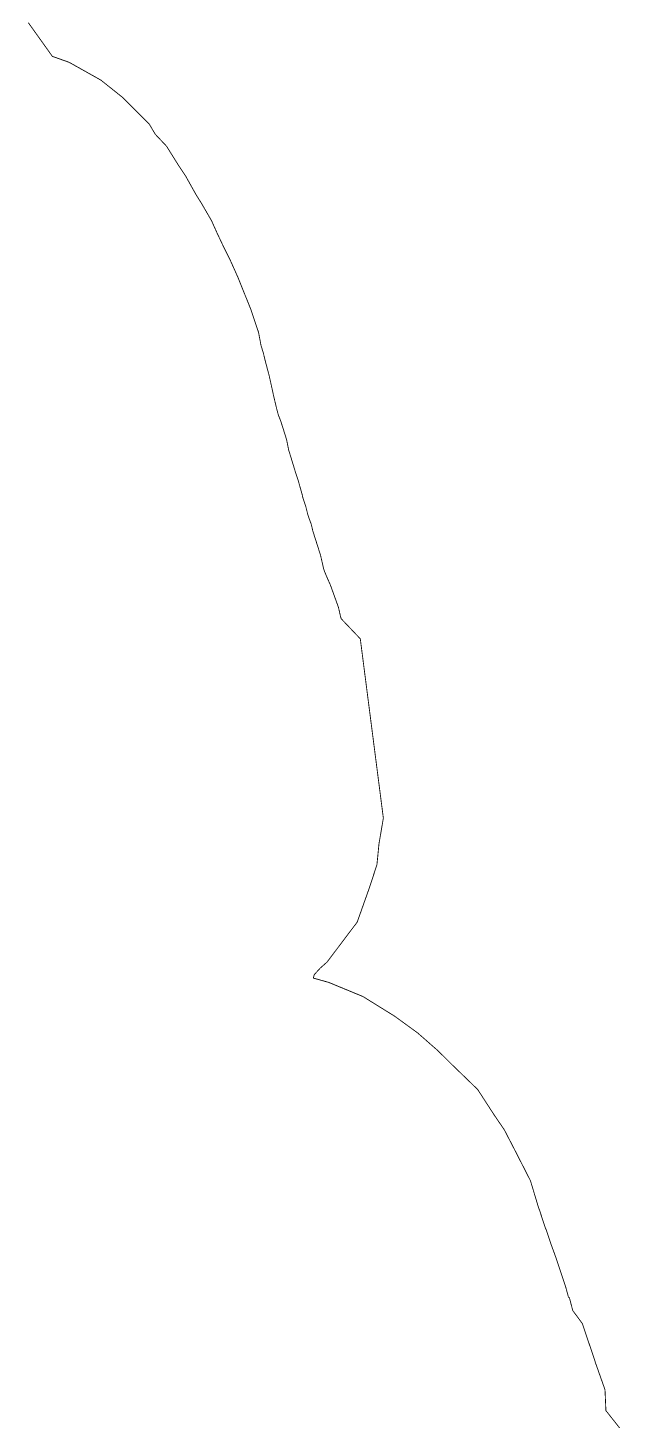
# Model space of a CAD drawing. Header units: metres. Extents: x 255476 to 378809, y 1739479 to 2227865.
# Drawn here: x 287228 to 290744, y 1995611 to 2003802 of the extents above; entities that cross this region are included whole.
import ezdxf

# ---------------------------------------------------------------- set-up
doc = ezdxf.new("R2010")
doc.units = ezdxf.units.M
doc.header["$MEASUREMENT"] = 0
doc.layers.add('COASTLINE', color=5, linetype='Continuous')

msp = doc.modelspace()

# ---------------------------------------------------------------- linework, layer by layer
at = {"layer": 'COASTLINE', "color": 1, "flags": 128}
msp.add_lwpolyline([(287230.2, 2003832.3, 5, 5, 0), (287371.5, 2003634, 5, 5, 0), (287470.6, 2003598.8, 5, 5, 0), (287657.7, 2003493.6, 5, 5, 0), (287785.1, 2003391.7, 5, 5, 0), (287941.4, 2003234.7, 5, 5, 0), (287977.1, 2003174.9, 5, 5, 0), (288042.4, 2003105.7, 5, 5, 0), (288113.5, 2002992, 5, 5, 0), (288154.9, 2002929.8, 5, 5, 0), (288202.4, 2002844.6, 5, 5, 0), (288217.9, 2002817.3, 5, 5, 0), (288247.9, 2002769.5, 5, 5, 0), (288307, 2002667.2, 5, 5, 0), (288341.9, 2002589.7, 5, 5, 0), (288357.2, 2002557.4, 5, 5, 0), (288376.5, 2002516.3, 5, 5, 0), (288418, 2002432.8, 5, 5, 0), (288461.2, 2002336.2, 5, 5, 0), (288499, 2002242.2, 5, 5, 0), (288537.9, 2002145.8, 5, 5, 0), (288583, 2002011.7, 5, 5, 0), (288598.1, 2001932, 5, 5, 0), (288610.3, 2001893.5, 5, 5, 0), (288625.9, 2001830, 5, 5, 0), (288644.8, 2001759.6, 5, 5, 0), (288661.4, 2001685.2, 5, 5, 0), (288671.2, 2001639.7, 5, 5, 0), (288689.3, 2001563.2, 5, 5, 0), (288696.3, 2001536.7, 5, 5, 0), (288699.9, 2001523.9, 5, 5, 0), (288713.9, 2001488.1, 5, 5, 0), (288747.4, 2001382.2, 5, 5, 0), (288760.6, 2001317.1, 5, 5, 0), (288776.4, 2001266.4, 5, 5, 0), (288800.1, 2001188.3, 5, 5, 0), (288813.7, 2001148.2, 5, 5, 0), (288839.1, 2001058.4, 5, 5, 0), (288843.8, 2001037.4, 5, 5, 0), (288860.4, 2000988.1, 5, 5, 0), (288873.8, 2000934.3, 5, 5, 0), (288893.4, 2000880.3, 5, 5, 0), (288902.2, 2000842.6, 5, 5, 0), (288902.4, 2000842.1, 5, 5, 0), (288916.3, 2000798, 5, 5, 0), (288947.7, 2000699.2, 5, 5, 0), (288965.1, 2000622.9, 5, 5, 0), (288970.1, 2000605.9, 5, 5, 0), (288971.9, 2000602.1, 5, 5, 0), (288989.3, 2000560.4, 5, 5, 0), (289005.3, 2000524.8, 5, 5, 0), (289053.1, 2000392.3, 5, 5, 0), (289065.5, 2000337.4, 5, 5, 0), (289066.7, 2000333.8, 5, 5, 0), (289069.2, 2000325.6, 5, 5, 0), (289181.3, 2000207.6, 5, 5, 0), (289316.8, 1999152.8, 5, 5, 0), (289291.1, 1999001.5, 5, 5, 0), (289279.1, 1998878.3, 5, 5, 0), (289230, 1998729.7, 5, 5, 0), (289163, 1998541, 5, 5, 0), (288986.8, 1998307.1, 5, 5, 0), (288945.1, 1998269.7, 5, 5, 0), (288910.8, 1998232.1, 5, 5, 0), (288905.2, 1998211.8, 5, 5, 0), (288995.8, 1998186.4, 5, 5, 0), (289197.2, 1998103.1, 5, 5, 0), (289382.7, 1997987.9, 5, 5, 0), (289518.6, 1997889, 5, 5, 0), (289638.5, 1997783.7, 5, 5, 0), (289714.7, 1997708, 5, 5, 0), (289871.4, 1997556.1, 5, 5, 0), (289966.6, 1997408.9, 5, 5, 0), (290027.6, 1997319.4, 5, 5, 0), (290093.2, 1997192.5, 5, 5, 0), (290181.2, 1997020, 5, 5, 0), (290225.4, 1996872.7, 5, 5, 0), (290234.4, 1996847, 5, 5, 0), (290269.3, 1996741.3, 5, 5, 0), (290274.4, 1996729.4, 5, 5, 0), (290303.4, 1996642.8, 5, 5, 0), (290331.1, 1996567.3, 5, 5, 0), (290386.8, 1996400.8, 5, 5, 0), (290404.5, 1996335.3, 5, 5, 0), (290410.6, 1996330.1, 5, 5, 0), (290429.9, 1996256, 5, 5, 0), (290485.9, 1996180.1, 5, 5, 0), (290553.2, 1995980.6, 5, 5, 0), (290564.1, 1995946.6, 5, 5, 0), (290619.4, 1995790.1, 5, 5, 0), (290624.8, 1995667.3, 5, 5, 0), (290741.1, 1995520.2, 5, 5, 0)], format="xyseb", dxfattribs=at)

doc.saveas('drawing.dxf')
